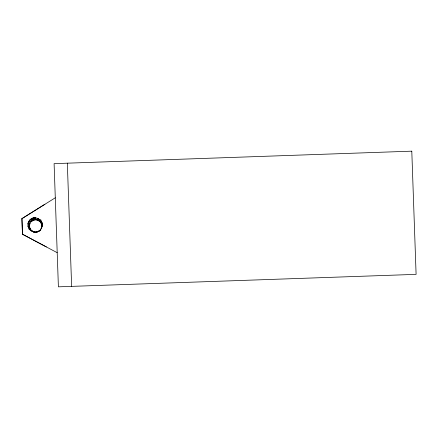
<?xml version="1.0" encoding="UTF-8"?>
<svg xmlns="http://www.w3.org/2000/svg" width="438" height="438" viewBox="0 0 438 438"><rect width="100%" height="100%" fill="white"/><g stroke="black" fill="none" stroke-linecap="round" stroke-linejoin="round"><path stroke-width="0.66" d="M41.654 227.36L40.192 230.213L38.27 231.642L35.872 232.184L33.441 231.937L34.241 231.926C28.289 230.793 27.999 222.767 32.866 219.887M28.01 226.2C26.904 221.705 31.246 217.259 35.527 217.741L38.407 218.611L37.92 220.183L39.885 221.398L42.24 224.212M41.851 225.696L41.232 223.276L42.404 226.873M29.072 228.915L28.355 227.169C30.321 228.297 31.388 231.379 33.452 231.795C33.715 231.921 31.645 230.722 31.383 230.519C35.62 234.527 42.595 230.393 41.834 225.625M29.412 226.128L27.955 226.194L28.41 227.174M41.802 225.477L41.407 228.247M29.817 223.736L29.472 220.221L32.133 218.299L33.168 220.259L31.01 221.814L33.096 220.276L35.418 219.734L37.816 220.122L39.957 221.502L41.309 223.396L41.862 225.74M29.773 223.895L28.027 223.128L29.861 223.676L29.401 226.178L30.03 228.641L29.023 228.904L30.249 230.109M29.735 224.146L29.8 223.774M31.175 221.633L29.472 220.221L31.01 221.814L32.133 218.299C32.97 223.325 33.726 217.555 35.582 217.746M35.9 232.178C35.264 232.518 30.118 230.935 31.355 230.481M41.599 227.349C43.258 224.174 41.271 220.265 38.358 218.606M40.794 219.86L37.695 220.1L38.374 218.578M28.076 223.134L29.346 220.517M40.258 230.103L38.101 231.658L40.187 230.262M41.019 220.221L39.957 221.502L37.695 220.1M31.312 230.421L30.195 230.098L30.988 230.881L31.394 230.525M40.991 220.188L39.781 221.332M40.252 230.207L39.141 230.968M30.972 219.137L32.198 218.305M33.009 220.314L35.418 219.728L37.772 220.111M57.203 252.693L22.442 234.204L21.9 218.655L44.9 204.278M21.9 218.655L55.292 197.79M35.297 219.756L35.33 217.544L32.872 218.124L35.33 217.544L35.297 219.756L38.068 218.348M42.311 222.975L41.232 223.276M42.3 222.915L41.276 223.336M29.05 228.992L29.932 228.428L29.023 228.904M35.971 232.162L38.314 231.56L35.801 232.184M32.927 218.129L34.405 217.785M37.438 231.839L35.73 232.167M33.053 231.768L33.348 231.735M34.35 217.774L35.407 217.686M27.955 226.194L29.423 226.057L28.032 223.539M22.442 234.204L46.384 246.939M33.392 231.762L34.558 231.976M41.626 221.978L39.891 221.409L41.314 223.418M40.701 220.56L41.988 223.101L42.147 225.077M29.428 226.298L29.549 226.791M67.332 163.177L71.64 286.375M21.955 218.666L22.497 234.21M411.791 151.165L54.098 163.642L58.396 286.835L416.1 274.363L411.791 151.165"/></g></svg>
